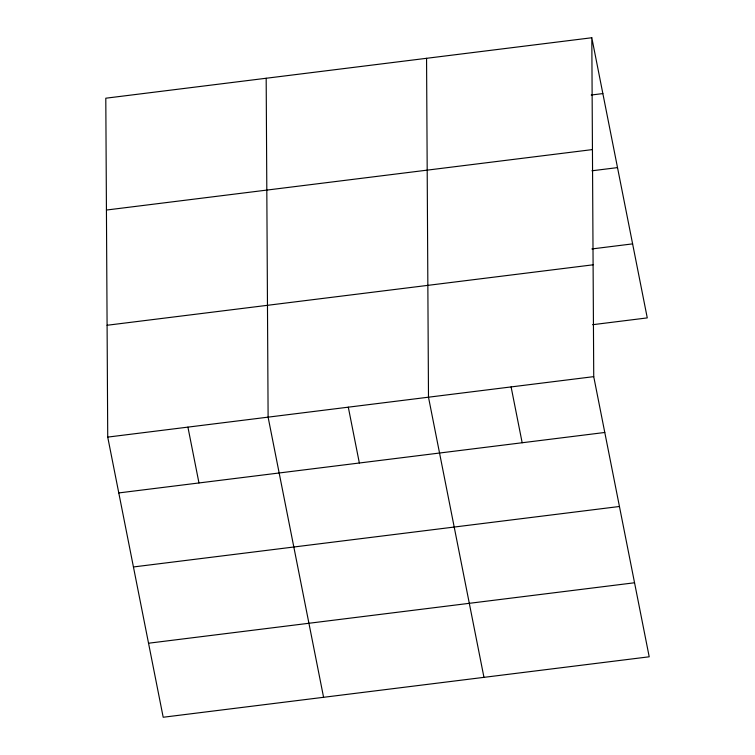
<?xml version="1.0" encoding="UTF-8"?>
<svg xmlns="http://www.w3.org/2000/svg" width="755" height="755" viewBox="0 0 755 755"><rect width="100%" height="100%" fill="white"/><g stroke="black" fill="none" stroke-linecap="round" stroke-linejoin="round"><path stroke-width="1.13" d="M591.807 37.75L105.794 98.207L107.729 437.098L163.193 717.25L649.206 656.793L593.732 376.641L591.807 37.75L647.271 317.902L592.581 324.707M591.222 95.026L602.858 93.582M106.436 210.041L592.439 149.584M591.911 170.79L617.514 167.61M591.892 248.942L632.615 243.874M107.087 325.263L593.1 264.807M107.729 437.098L593.732 376.641M118.78 492.93L604.783 432.473M133.437 566.958L619.44 506.492M148.537 643.222L634.549 582.766M511.107 386.919L522.167 442.751M483.964 677.348L428.491 397.196L426.556 58.305M348.3 407.171L359.352 463.004M323.584 697.299L268.11 417.147L266.175 78.256M187.919 427.122L198.971 482.955"/></g></svg>
